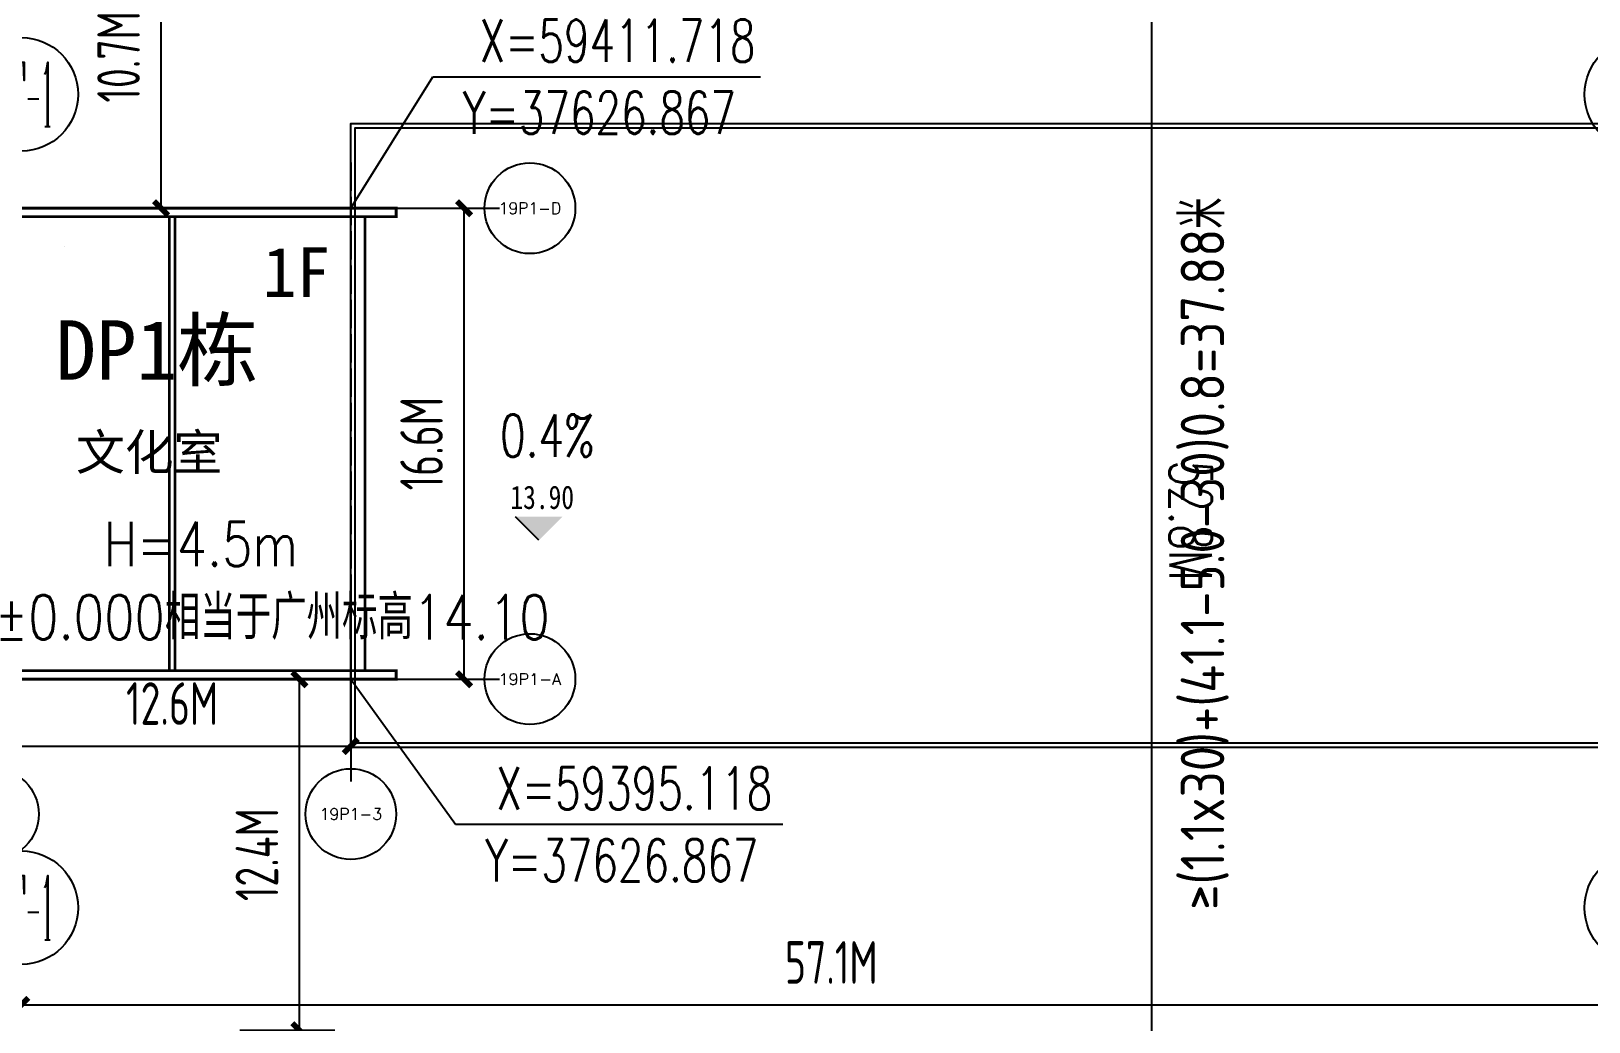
# Model space of a CAD drawing. Extents: x 37173252 to 74842692, y 59158332 to 118813339.
# Drawn here: x 37615597 to 37670510, y 59383038 to 59417960 of the extents above; entities that cross this region are included whole.
import ezdxf
from ezdxf.enums import TextEntityAlignment as Align

# ---------------------------------------------------------------- set-up
doc = ezdxf.new("R2010")
doc.units = 0
doc.header["$LTSCALE"] = 1000
doc.header["$MEASUREMENT"] = 0
doc.linetypes.add('DOTE', pattern=[2.4200000000000004, 2, -0.2, 0.02, -0.2])
for name, color, linetype in [('-1-500室外标高', 4, 'Continuous'), ('@YL', 2, 'Continuous'), ('AXIS_TEXT', 7, 'Continuous'), ('DIM_COOR', 3, 'Continuous'), ('DIM_SYMB', 3, 'Continuous'), ('DOTE', 16, 'Continuous'), ('GD-P', 8, 'Continuous'), ('PUB_DIM', 3, 'Continuous'), ('PUB_TEXT', 7, 'Continuous'), ('RMJM - P1 - P - 120-1$0$文字说明', 7, 'Continuous'), ('SHAPE', 161, 'Continuous'), ('屋顶轮廓', 36, 'Continuous'), ('建筑间距退缩', 5, 'Continuous')]:
    doc.layers.add(name, color=color, linetype=linetype)
doc.styles.add('_DIMFONT', font='gbenor.shx', dxfattribs={"bigfont": 'gbcbig.shx'})
doc.styles.add('_TCH_AXIS', font='COMPLEX', dxfattribs={"bigfont": 'GBCBIG'})
doc.styles.add('_TCH_DIM', font='SIMPLEX', dxfattribs={"bigfont": 'GBCBIG'})
doc.styles.add('_TCH_DIM_T3', font='SIMPLEX', dxfattribs={"width": 0.7058823529411765, "bigfont": 'GBCBIG'})
doc.styles.add('COMPLEX', font='COMPLEX')
doc.styles.add('DIM_FONT', font='superos.shx', dxfattribs={"width": 0.8, "bigfont": 'haiwenzw.shx'})
doc.styles.add('DIMST', font='', dxfattribs={"width": 0.8})
doc.styles.add('RMJM - P1 - P - 120-1$0$RMJM_TEXT', font='arial.ttf', dxfattribs={"height": 2.5})
doc.styles.add('text_zheng', font='simplex.shx', dxfattribs={"width": 0.8, "bigfont": 'hztxt.shx'})
doc.styles.get('DIMST').set_extended_font_data('SimSun')
doc.dimstyles.new('_TCH_ARCH&&500', dxfattribs={"dimtxt": 1487.5, "dimasz": 500, "dimexe": 1250, "dimexo": 1500, "dimgap": 631.2500000000001, "dimtad": 1, "dimdec": 0, "dimzin": 0, "dimdsep": 46, "dimtxsty": '_TCH_DIM_T3', "dimblk": 'ARCHTICK', "dimcen": 0.09, "dimclrt": 7, "dimazin": 2, "dimtfac": 1, "dimtdec": 0, "dimtix": 1, "dimtmove": 2, "dimatfit": 3, "dimfxl": 0, "dimtolj": 1, "dimtzin": 0, "dimarcsym": 0})
doc.dimstyles.new('DIMN500', dxfattribs={"dimscale": 5, "dimtxt": 300, "dimasz": 100, "dimexe": 250, "dimexo": 300, "dimgap": 150, "dimtad": 1, "dimdec": 0, "dimzin": 0, "dimdsep": 46, "dimtxsty": 'DIM_FONT', "dimblk": 'ARCHTICK', "dimcen": 0.09, "dimclrt": 7, "dimazin": 2, "dimtfac": 1, "dimtdec": 0, "dimtix": 1, "dimtmove": 2, "dimatfit": 3, "dimldrblk": 'ARCHTICK', "dimfxl": 0, "dimtolj": 1, "dimtzin": 0, "dimarcsym": 0})

# ---------------------------------------------------------------- blocks, each defined once
blk = doc.blocks.new('_AXISO')
blk.add_circle((0, 0), 0.5)
at = {"layer": 'AXIS_TEXT', "style": 'COMPLEX', "width": 1.041666666666667}
blk.add_attdef('A', text='', height=0.56, dxfattribs=at).set_placement((-0.25, -0.28), (0.25, -0.28), align=Align.FIT)
blk = doc.blocks.new('_ArchTick')
at = {"color": 0, "linetype": 'ByBlock', "const_width": 0.4}
blk.add_lwpolyline([(-0.5, -0.5), (0.5, 0.5)], dxfattribs=at)
blk = doc.blocks.new('*D202')
at = {"layer": 'Defpoints', "color": 0}
for p in [(469131.3199249767, -158928.9660797714), (412021.5384544426, -163143.928528552), (469131.3199249767, -163143.9287722899)]:
    blk.add_point(p, dxfattribs=at)
at = {"layer": 'PUB_DIM', "color": 0, "lineweight": -2}
for p, q in [((412021.5384544426, -161643.928528552), (412021.5384544426, -157678.9660797714)), ((469131.3199249767, -161643.9287722899), (469131.3199249767, -157678.9660797714)), ((412021.5384544426, -158928.9660797714), (469131.3199249767, -158928.9660797714))]:
    blk.add_line(p, q, dxfattribs=at)
at = {"layer": 'PUB_DIM', "color": 0, "lineweight": -2, "xscale": 500, "yscale": 500, "zscale": 500, "rotation": 180}
blk.add_blockref('_ArchTick', (412021.5384544426, -158928.9660797714), dxfattribs=at)
at = {"layer": 'PUB_DIM', "color": 0, "lineweight": -2, "xscale": 500, "yscale": 500, "zscale": 500}
blk.add_blockref('_ArchTick', (469131.3199249767, -158928.9660797714), dxfattribs=at)
at = {"layer": 'PUB_DIM', "color": 7, "insert": (440576.4291897097, -157428.9660797714), "char_height": 1500, "attachment_point": 5, "style": 'DIM_FONT'}
blk.add_mtext('\\A1;57.1M', dxfattribs=at)
blk = doc.blocks.new('D11D12dwzx')
at = {"layer": 'PUB_DIM'}
ref = blk.add_blockref('_AXISO', (657207.1477293251, -206480.220580813), dxfattribs=dict(at, xscale=4000, yscale=4000, zscale=4000))
ref.add_attrib('A', '15T-1', dxfattribs={"layer": 'AXIS_TEXT', "height": 2262.741699796952, "style": '_TCH_AXIS', "width": 0.2359550561796938}).set_placement((656075.776879427, -207611.5914307111), (658338.5185792232, -207611.5914307111), align=Align.FIT)
ref = blk.add_blockref('_AXISO', (714317.0924433274, -206480.220580813), dxfattribs=dict(at, xscale=4000, yscale=4000, zscale=4000))
ref.add_attrib('A', '15T-32', dxfattribs={"layer": 'AXIS_TEXT', "height": 2262.741699796952, "style": '_TCH_AXIS', "width": 0.1858407079645375}).set_placement((713185.7215934293, -207611.5914307111), (715448.4632932255, -207611.5914307111), align=Align.FIT)
blk = doc.blocks.new('*D213')
at = {"layer": 'Defpoints', "color": 0}
for p in [(588244.3973935572, -400771.9889981761), (600844.3811568944, -400772.1594589013), (600844.3585819191, -402440.8389803906)]:
    blk.add_point(p, dxfattribs=at)
at = {"layer": 'PUB_DIM', "color": 0, "lineweight": -2}
for p, q in [((588244.3771005876, -402271.9889980388), (588244.357907774, -403690.668519551)), ((588244.374818582, -402440.6685196654), (600844.3585819191, -402440.8389803906)), ((600844.3608639247, -402272.159458764), (600844.3416711112, -403690.8389802762))]:
    blk.add_line(p, q, dxfattribs=at)
at = {"layer": 'PUB_DIM', "color": 0, "lineweight": -2, "xscale": 500, "yscale": 500, "zscale": 500}
for p, rotation in [((588244.374818582, -402440.6685196654), 179.9992248656578), ((600844.3585819191, -402440.8389803906), 359.9992248656578)]:
    blk.add_blockref('_ArchTick', p, dxfattribs=dict(at, rotation=rotation))
at = {"layer": 'PUB_DIM', "color": 7, "insert": (594544.3869932201, -400940.7537501652), "char_height": 1500, "attachment_point": 5, "rotation": 359.9992248656578, "style": 'DIM_FONT'}
blk.add_mtext('\\A1;12.6M', dxfattribs=at)
blk = doc.blocks.new('*D214')
at = {"layer": 'Defpoints', "color": 0}
for p in [(603226.7567277986, -383480.3763954269), (604837.4695416335, -383480.3763954269), (603226.7567277986, -400080.3763954269)]:
    blk.add_point(p, dxfattribs=at)
at = {"layer": 'PUB_DIM', "color": 0, "lineweight": -2}
for p, q in [((604726.7567277986, -383480.3763954269), (606087.4695416335, -383480.3763954269)), ((604837.4695416335, -400080.3763954269), (604837.4695416335, -383480.3763954269)), ((604726.7567277986, -400080.3763954269), (606087.4695416335, -400080.3763954269))]:
    blk.add_line(p, q, dxfattribs=at)
at = {"layer": 'PUB_DIM', "color": 0, "lineweight": -2, "xscale": 500, "yscale": 500, "zscale": 500}
for p, rotation in [((604837.4695416335, -383480.3763954269), 90), ((604837.4695416335, -400080.3763954269), 270)]:
    blk.add_blockref('_ArchTick', p, dxfattribs=dict(at, rotation=rotation))
at = {"layer": 'PUB_DIM', "color": 7, "insert": (603337.4695416336, -391780.3763954269), "char_height": 1500, "attachment_point": 5, "rotation": 90, "style": 'DIM_FONT'}
blk.add_mtext('\\A1;16.6M', dxfattribs=at)
blk = doc.blocks.new('DP1lkx')
at = {"layer": 'SHAPE', "const_width": 100}
for points in [[(37612666.7623918, 59411417.77050138), (37628466.64604551, 59411417.77050138), (37628466.64604551, 59411717.77050138), (37612666.7623918, 59411717.77050138)], [(37620468.83265792, 59411417.77050139), (37613766.76239181, 59411417.77050139), (37613766.76239181, 59395417.77050139), (37620468.83265792, 59395417.77050139)], [(37620668.83265792, 59395417.77050139), (37627366.64604552, 59395417.77050139), (37627366.64604552, 59411417.77050139), (37620668.83265792, 59411417.77050139)], [(37612666.7623918, 59395417.77050139), (37628466.64604551, 59395417.77050139), (37628466.64604551, 59395117.77050139), (37612666.7623918, 59395117.77050139)]]:
    blk.add_lwpolyline(points, close=True, dxfattribs=at)
blk = doc.blocks.new('*D68')
at = {"layer": 'Defpoints', "color": 0}
for p in [(37620178.3837593, 59422390.59498989), (37622409.09048345, 59422390.59498989), (37622409.09048345, 59411717.77050138)]:
    blk.add_point(p, dxfattribs=at)
at = {"layer": 'PUB_DIM', "color": 0, "lineweight": -2}
for p, q in [((37620909.09048345, 59422390.59498989), (37618928.3837593, 59422390.59498989)), ((37620178.3837593, 59411717.77050138), (37620178.3837593, 59422390.59498989)), ((37620909.09048345, 59411717.77050138), (37618928.3837593, 59411717.77050138))]:
    blk.add_line(p, q, dxfattribs=at)
at = {"layer": 'PUB_DIM', "color": 0, "lineweight": -2, "xscale": 500, "yscale": 500, "zscale": 500}
for p, rotation in [((37620178.3837593, 59422390.59498989), 90), ((37620178.3837593, 59411717.77050138), 270)]:
    blk.add_blockref('_ArchTick', p, dxfattribs=dict(at, rotation=rotation))
at = {"layer": 'PUB_DIM', "color": 7, "insert": (37618678.38375929, 59417054.18274564), "char_height": 1500, "attachment_point": 5, "rotation": 90, "style": 'DIM_FONT'}
blk.add_mtext('\\A1;10.7M', dxfattribs=at)
blk = doc.blocks.new('*D69')
at = {"layer": 'Defpoints', "color": 0}
for p in [(37621450.32288895, 59395117.77050138), (37625055.63017744, 59395117.77050138), (37621450.32288895, 59382742.77128502)]:
    blk.add_point(p, dxfattribs=at)
at = {"layer": 'PUB_DIM', "color": 0, "lineweight": -2}
for p, q in [((37622950.32288895, 59395117.77050138), (37626305.63017744, 59395117.77050138)), ((37625055.63017744, 59382742.77128502), (37625055.63017744, 59395117.77050138)), ((37622950.32288895, 59382742.77128502), (37626305.63017744, 59382742.77128502))]:
    blk.add_line(p, q, dxfattribs=at)
at = {"layer": 'PUB_DIM', "color": 0, "lineweight": -2, "xscale": 500, "yscale": 500, "zscale": 500}
for p, rotation in [((37625055.63017744, 59395117.77050138), 90), ((37625055.63017744, 59382742.77128502), 270)]:
    blk.add_blockref('_ArchTick', p, dxfattribs=dict(at, rotation=rotation))
at = {"layer": 'PUB_DIM', "color": 7, "insert": (37623555.63017742, 59388930.27089321), "char_height": 1500, "attachment_point": 5, "rotation": 90, "style": 'DIM_FONT'}
blk.add_mtext('\\A1;12.4M', dxfattribs=at)
blk = doc.blocks.new('*D259')
at = {"layer": 'Defpoints', "color": 0}
for p in [(37655099.99651137, 59427143.16606458), (37662159.14889409, 59427143.17344353), (37662159.20416581, 59374266.88660308)]:
    blk.add_point(p, dxfattribs=at)
at = {"layer": 'PUB_DIM', "color": 0, "lineweight": -2}
for p, q in [((37660659.14889409, 59427143.17187558), (37653849.99651137, 59427143.16475795)), ((37655100.05178308, 59374266.87922413), (37655099.99651137, 59427143.16606458)), ((37660659.20416581, 59374266.88503513), (37653850.05178308, 59374266.8779175))]:
    blk.add_line(p, q, dxfattribs=at)
at = {"layer": 'PUB_DIM', "color": 0, "lineweight": -2, "xscale": 500, "yscale": 500, "zscale": 500}
for p, rotation in [((37655099.99651137, 59427143.16606458), 90.0000598914217), ((37655100.05178308, 59374266.87922413), 270.0000598914217)]:
    blk.add_blockref('_ArchTick', p, dxfattribs=dict(at, rotation=rotation))
at = {"layer": 'PUB_DIM', "color": 7, "insert": (37656475.02414723, 59400705.02408165), "char_height": 1487.5, "attachment_point": 5, "rotation": 270.0000598914217, "style": '_TCH_DIM_T3'}
blk.add_mtext('\\A1;52.8M', dxfattribs=at)
blk = doc.blocks.new('D7D8dwzx')
at = {"layer": 'PUB_DIM'}
ref = blk.add_blockref('_AXISO', (412021.5384544428, -155500.5572599519), dxfattribs=dict(at, xscale=4000, yscale=4000, zscale=4000))
ref.add_attrib('A', '14T-1', dxfattribs={"layer": 'AXIS_TEXT', "height": 2262.741699796952, "style": '_TCH_AXIS', "width": 0.2333333333332527}).set_placement((410890.1676045447, -156631.9281098499), (413152.9093043409, -156631.9281098499), align=Align.FIT)
ref = blk.add_blockref('_AXISO', (469131.3199360814, -155500.5572599519), dxfattribs=dict(at, xscale=4000, yscale=4000, zscale=4000))
ref.add_attrib('A', '14T-32', dxfattribs={"layer": 'AXIS_TEXT', "height": 2262.741699796952, "style": '_TCH_AXIS', "width": 0.1842105263157258}).set_placement((467999.9490861833, -156631.9281098499), (470262.6907859794, -156631.9281098499), align=Align.FIT)
dim = blk.add_aligned_dim(p1=(412021.5384544426, -163143.928528552), p2=(469131.3199249767, -163143.9287722899), distance=4214.962692518486, text='57.1M', dimstyle='DIMN500', dxfattribs=at)
dim.commit()
dim.dimension.update_dxf_attribs({"geometry": '*D202', "text_midpoint": (440576.4291897097, -157428.9660797714)})
blk = doc.blocks.new('DP1dwzx')
at = {"layer": 'DOTE', "color": 1, "linetype": 'DOTE', "ltscale": 0.5}
for p, q in [((588244.6478154091, -381868.1402231383), (588244.3811591966, -401578.640166335)), ((600844.6478154091, -381868.1402231383), (600844.3811591966, -401578.640166335)), ((586978.417276564, -383480.3763954269), (602484.417276564, -383480.3763954269)), ((586978.1926995991, -400080.3763954269), (602484.1926995991, -400080.3763954269))]:
    blk.add_line(p, q, dxfattribs=at)
at = {"layer": 'PUB_DIM'}
for p, q in [((586978.1926995991, -383480.3763954269), (584718.1926995991, -383480.3763954269)), ((599412.1926995991, -383480.3763954269), (605556.1926995991, -383480.3763954269)), ((588244.4291385068, -398543.2055170567), (588244.3656486077, -403236.2055169226)), ((600844.4129018439, -398543.3759777819), (600844.3494119449, -403236.3759776478)), ((586978.1926995991, -400080.3763954269), (584718.1926995991, -400080.3763954269)), ((599412.1926995991, -400080.3763954269), (605556.1926995991, -400080.3763954269))]:
    blk.add_line(p, q, dxfattribs=at)
ref = blk.add_blockref('_AXISO', (583118.1926995991, -383480.3763954269), dxfattribs=dict(at, xscale=3200, yscale=3200, zscale=3200))
ref.add_attrib('A', '19P1-D', dxfattribs={"layer": 'AXIS_TEXT', "color": 0, "ltscale": 0.2, "height": 409.275647503815, "style": '_TCH_AXIS', "width": 0.9826086956554863}).set_placement((582017.0463146446, -383685.0142191874), (584219.3390845535, -383685.0142191874), align=Align.FIT)
ref = blk.add_blockref('_AXISO', (607156.1926995991, -383480.3763954269), dxfattribs=dict(at, xscale=3200, yscale=3200, zscale=3200))
ref.add_attrib('A', '19P1-D', dxfattribs={"layer": 'AXIS_TEXT', "color": 0, "ltscale": 0.2, "height": 409.275647503815, "style": '_TCH_AXIS', "width": 0.9826086956554863}).set_placement((606055.0463146446, -383685.0142191874), (608257.3390845535, -383685.0142191874), align=Align.FIT)
ref = blk.add_blockref('_AXISO', (583118.1926995991, -400080.3763954269), dxfattribs=dict(at, xscale=3200, yscale=3200, zscale=3200))
ref.add_attrib('A', '19P1-A', dxfattribs={"layer": 'AXIS_TEXT', "color": 0, "ltscale": 0.2, "height": 402.3894677671622, "style": '_TCH_AXIS', "width": 0.9913793103367922}).set_placement((582016.4120140551, -400281.5711293148), (584219.9733851431, -400281.5711293148), align=Align.FIT)
ref = blk.add_blockref('_AXISO', (607156.1926995991, -400080.3763954269), dxfattribs=dict(at, xscale=3200, yscale=3200, zscale=3200))
ref.add_attrib('A', '19P1-A', dxfattribs={"layer": 'AXIS_TEXT', "color": 0, "ltscale": 0.2, "height": 402.3894677671622, "style": '_TCH_AXIS', "width": 0.9913793103367922}).set_placement((606054.4120140551, -400281.5711293148), (608257.9733851431, -400281.5711293148), align=Align.FIT)
ref = blk.add_blockref('_AXISO', (588244.3440027935, -404836.2055167736), dxfattribs=dict(at, xscale=3200, yscale=3200, zscale=3200))
ref.add_attrib('A', '19P1-1', dxfattribs={"layer": 'AXIS_TEXT', "color": 0, "ltscale": 0.2, "height": 443.3594605555435, "style": '_TCH_AXIS', "width": 0.9719626168124804}).set_placement((587146.5015290482, -405057.8852470399), (589342.1864765389, -405057.8852470399), align=Align.FIT)
ref = blk.add_blockref('_AXISO', (600844.3277661307, -404836.3759774988), dxfattribs=dict(at, xscale=3200, yscale=3200, zscale=3200))
ref.add_attrib('A', '19P1-3', dxfattribs={"layer": 'AXIS_TEXT', "color": 0, "ltscale": 0.2, "height": 409.2756475038151, "style": '_TCH_AXIS', "width": 1.008928571431972}).set_placement((599743.1813811762, -405041.0138012593), (601945.4741510851, -405041.0138012593), align=Align.FIT)
for p1, p2, distance, text, picture, middle in [((603226.7567277986, -400080.3763954269), (603226.7567277986, -383480.3763954269), -1610.7128138348926, '16.6M', '*D214', (603337.4695416336, -391780.3763954269)), ((588244.3973935572, -400771.9889981761), (600844.3811568944, -400772.1594589013), -1668.6795216419523, '12.6M', '*D213', (594544.3869932201, -400940.7537501652))]:
    dim = blk.add_aligned_dim(p1=p1, p2=p2, distance=distance, text=text, dimstyle='DIMN500', dxfattribs=at)
    dim.commit()
    dim.dimension.update_dxf_attribs({"geometry": picture, "text_midpoint": middle})

msp = doc.modelspace()

# ---------------------------------------------------------------- hatches: boundary and pattern name
at = {"layer": '-1-500室外标高'}
msp.add_hatch(color=113, dxfattribs=at).paths.add_polyline_path([(37633496.74911416, 59400017.82247333), (37634321.74911416, 59400842.82247333), (37632671.74911416, 59400842.82247333)])

# ---------------------------------------------------------------- linework, layer by layer
at = {"layer": '-1-500室外标高', "color": 113}
msp.add_line((37633496.74911416, 59400017.82247333), (37632671.74911416, 59400842.82247333), dxfattribs=at)
at = {"layer": '@YL'}
for points in [[(37675600.34006247, 59392706.41207554), (37626866.64604552, 59392706.41207554), (37626866.64604552, 59414706.41207554), (37675591.32398402, 59414706.41207554)], [(37626866.64604552, 59414706.41207554), (37675600.34006324, 59414706.41207554)]]:
    msp.add_lwpolyline(points, dxfattribs=at)
at = {"layer": '@YL', "color": 8}
msp.add_lwpolyline([(37675600.34006247, 59392856.41207554), (37627016.64604552, 59392856.41207554), (37627016.64604552, 59414556.41207554), (37675492.360547, 59414556.41207554)], dxfattribs=at)
at = {"layer": 'DIM_COOR', "color": 3}
for p, q in [((37626866.76239181, 59411717.77050138), (37629761.35688695, 59416352.8052679)), ((37629761.35688695, 59416352.8052679), (37641311.35688695, 59416352.8052679)), ((37626866.64604552, 59395117.77050138), (37630551.34749884, 59390000.9505555)), ((37630551.34749884, 59390000.9505555), (37642101.34749884, 59390000.9505555))]:
    msp.add_line(p, q, dxfattribs=at)
at = {"layer": 'DIM_SYMB'}
msp.add_lwpolyline([(37636055.60953145, 59403703.8120989, 0, 0, 0), (37640056.60692189, 59403703.8120989, 400.0000000000001, 0, 0), (37641556.60692189, 59403703.8120989, 0, 0, 0)], format="xyseb", dxfattribs=at)
at = {"layer": 'GD-P'}
for p, q in [((37616762.79959241, 59410371.48502528), (37616763.04499504, 59410371.81489257)), ((37617645.11703233, 59397603.80297896), (37617645.36243495, 59397603.47311167))]:
    msp.add_line(p, q, dxfattribs=at)

# ---------------------------------------------------------------- block references
for name, p in [('D11D12dwzx', (36958041.66245096, 59622212.20808743)), ('DP1dwzx', (37026022.13638776, 59795198.14689681)), ('D7D8dwzx', (37203227.30683729, 59542561.65308943))]:
    msp.add_blockref(name, p)
at = {"layer": '屋顶轮廓'}
msp.add_blockref('DP1lkx', (0, 0), dxfattribs=at)

# ---------------------------------------------------------------- texts
at = {"layer": '-1-500室外标高', "color": 113, "style": 'DIMST', "width": 0.8}
msp.add_text('13.90', height=825.0000000000001, dxfattribs=at).set_placement((37632491.03482843, 59401117.82247333))
at = {"layer": 'PUB_TEXT'}
for s, height, style, width, p in [('X=59411.718', 1487.5, '_TCH_DIM', 0.7058823529411765, (37631411.35688695, 59416877.8052679)), ('Y=37626.867', 1487.5, '_TCH_DIM', 0.7058823529411765, (37630811.35688695, 59414340.3052679)), ('0.4%', 1487.5, '_TCH_DIM', 0.7058823529411765, (37632130.60953145, 59402960.0620989)), ('H=4.5m', 1561.518, 'text_zheng', 0.8, (37618155.16858613, 59399100.97295779)), ('±0.000相当于广州标高14.10', 1561.518, 'text_zheng', 0.8, (37614314.12772834, 59396518.78158757)), ('X=59395.118', 1487.5, '_TCH_DIM', 0.7058823529411765, (37632001.34749884, 59390525.9505555)), ('Y=37626.867', 1487.5, '_TCH_DIM', 0.7058823529411765, (37631601.34749884, 59387988.4505555))]:
    msp.add_text(s, height=height, dxfattribs=dict(at, style=style, width=width)).set_placement(p)
at = {"layer": 'RMJM - P1 - P - 120-1$0$文字说明', "attachment_point": 3, "style": 'RMJM - P1 - P - 120-1$0$RMJM_TEXT'}
for s, insert, char_height, width in [('{\\fSimSun|b0|i0|c134|p2;1F}', (37626140.22001482, 59410343.70414964), 1750, 4104.054548382759), ('{\\fSimSun|b0|i0|c134|p2;DP1栋}', (37623605.70462909, 59407770.0444978), 2100, 9629.008541595937), ('{\\fSimSun|b0|i0|c134|p2;文化室}', (37622335.0399197, 59403749.38014751), 1260, 9738.912538890838)]:
    msp.add_mtext(s, dxfattribs=dict(at, insert=insert, char_height=char_height, width=width))
at = {"layer": '建筑间距退缩', "color": 7, "linetype": 'ByBlock', "ltscale": 10, "insert": (37656967.09937923, 59399544.23922563), "char_height": 1536, "attachment_point": 5, "rotation": 90, "style": '_DIMFONT'}
msp.add_mtext('\\A1;≥(1.1x30)+(41.1-5.0-30)0.8=37.88米', dxfattribs=at)

# ---------------------------------------------------------------- dimensions: what is measured, and where the dimension line sits
at = {"layer": 'PUB_DIM'}
for p1, p2, distance, text, dimstyle, picture, middle in [((37662159.20416582, 59374266.88660308), (37662159.1488941, 59427143.17344354), 7059.152382735295, '52.8M', '_TCH_ARCH&&500', '*D259', (37656475.02414723, 59400705.02408165)), ((37622409.09048345, 59411717.77050138), (37622409.09048345, 59422390.59498989), 2230.706724151969, '10.7M', 'DIMN500', '*D68', (37618678.38375929, 59417054.18274564)), ((37621450.32288895, 59382742.77128502), (37621450.32288895, 59395117.77050138), -3605.307288490236, '12.4M', 'DIMN500', '*D69', (37623555.63017742, 59388930.27089321))]:
    dim = msp.add_aligned_dim(p1=p1, p2=p2, distance=distance, text=text, dimstyle=dimstyle, dxfattribs=at)
    dim.commit()
    dim.dimension.update_dxf_attribs({"geometry": picture, "text_midpoint": middle})

doc.saveas('drawing.dxf')
